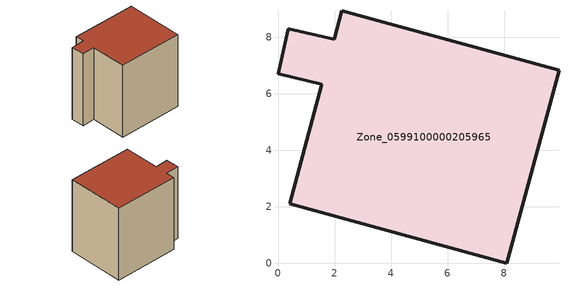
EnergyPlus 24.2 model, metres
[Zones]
Zone_0599100000205965
 floor ground (C_G): 1.55,6.33 0,6.69 0.36,8.29 1.99,7.93 2.26,8.93 9.94,6.83 8.09,0 0.41,2.11 z0
 wall outside (C_F): 1.99,7.93 0.36,8.29 0,6.69 1.55,6.33 0.41,2.11 8.09,0 9.94,6.83 2.26,8.93 1.99,7.93 z0:9.28
 roof outside (C_R): 1.55,6.33 0.41,2.11 8.09,0 9.94,6.83 2.26,8.93 1.99,7.93 0.36,8.29 0,6.69 z9.28
[BUILDING]
Pand.0599100000205965: North Axis=0; Terrain=City; Loads Convergence Tolerance Value=0.04; Temperature Convergence Tolerance Value=0.4; Solar Distribution=FullExterior; Maximum Number of Warmup Days=25; Minimum Number of Warmup Days=1
[Site:Location]
Rotterdam.The.Hague.AP_ZH_NLD Design_Conditions: Latitude=51.96; Longitude=4.45; Time Zone=1; Elevation=-4.5
[SITE:GROUNDTEMPERATURE:BUILDINGSURFACE]
18, 18, 18, 18, 18, 18, 18, 18, 18, 18, 18, 18
[MATERIAL] Thermal Absorptance=0.9; Solar Absorptance=0.7; Visible Absorptance=0.7
Name | Roughness | Thickness | Conductivity | Density | Specific Heat
G.TI.1946 | MediumSmooth | 0.15 | 1 | 540 | 1210
F.TI.1946 | Rough | 0.3 | 0.857143 | 1920 | 840
R.TI.1946 | MediumRough | 0.2 | 0.1 | 1500 | 1000
[CONSTRUCTION]
C_G: G.TI.1946
C_F: F.TI.1946
C_R: R.TI.1946
[ZONE]
Zone_0599100000205965: Type=1; Multiplier=1; Ceiling Height=Autocalculate; Volume=Autocalculate; Floor Area=autocalculate; Part of Total Floor Area=Yes
[ZONEINFILTRATION:DESIGNFLOWRATE]
Infil_Zone_0599100000205965: Zone or ZoneList or Space or SpaceList=Zone_0599100000205965; Schedule=AlwaysOn; Design Flow Rate Calculation Method=Flow/Area; Flow Rate per Floor Area=0.003; Constant Term Coefficient=1; Temperature Term Coefficient=0; Velocity Term Coefficient=0; Velocity Squared Term Coefficient=0
[HVACTEMPLATE:ZONE:IDEALLOADSAIRSYSTEM]
Zone_0599100000205965: Maximum Heating Supply Air Temperature=50; Minimum Cooling Supply Air Temperature=13; Maximum Heating Supply Air Humidity Ratio=0.0156; Minimum Cooling Supply Air Humidity Ratio=0.0077; Heating Limit=NoLimit; Cooling Limit=NoLimit; Dehumidification Control Type=ConstantSensibleHeatRatio; Cooling Sensible Heat Ratio=0.7; Dehumidification Setpoint=60; Humidification Control Type=None; Humidification Setpoint=30; Outdoor Air Method=None; Outdoor Air Flow Rate per Person=0.00944; Outdoor Air Flow Rate per Zone Floor Area=0; Outdoor Air Flow Rate per Zone=0; Demand Controlled Ventilation Type=None; Outdoor Air Economizer Type=NoEconomizer; Heat Recovery Type=None; Sensible Heat Recovery Effectiveness=0.7; Latent Heat Recovery Effectiveness=0.65
[ZONECONTROL:THERMOSTAT]
ThermostatControl_Zone_0599100000205965: Zone or ZoneList=Zone_0599100000205965; Control Type Schedule=DualSetpointControlType; Control 1=Thermostat_Zone_0599100000205965; Temperature Difference Between Cutout And Setpoint=0
[THERMOSTATSETPOINT:DUALSETPOINT]
Thermostat_Zone_0599100000205965: Heating Setpoint Temperature Schedule=HeatingSetpoint_Zone_0599100000205965; Cooling Setpoint Temperature Schedule=CoolingSetpoint_Zone_0599100000205965
[SCHEDULE:COMPACT]
HeatingSetpoint_Zone_0599100000205965: Through: 12/31, For: AllDays, Until: 24:00, 21
CoolingSetpoint_Zone_0599100000205965: Through: 12/31, For: AllDays, Until: 24:00, 24
DualSetpointControlType: Through: 12/31, For: AllDays, Until: 24:00, 4
AlwaysOn: Through: 12/31, For: AllDays, Until: 24:00, 1
